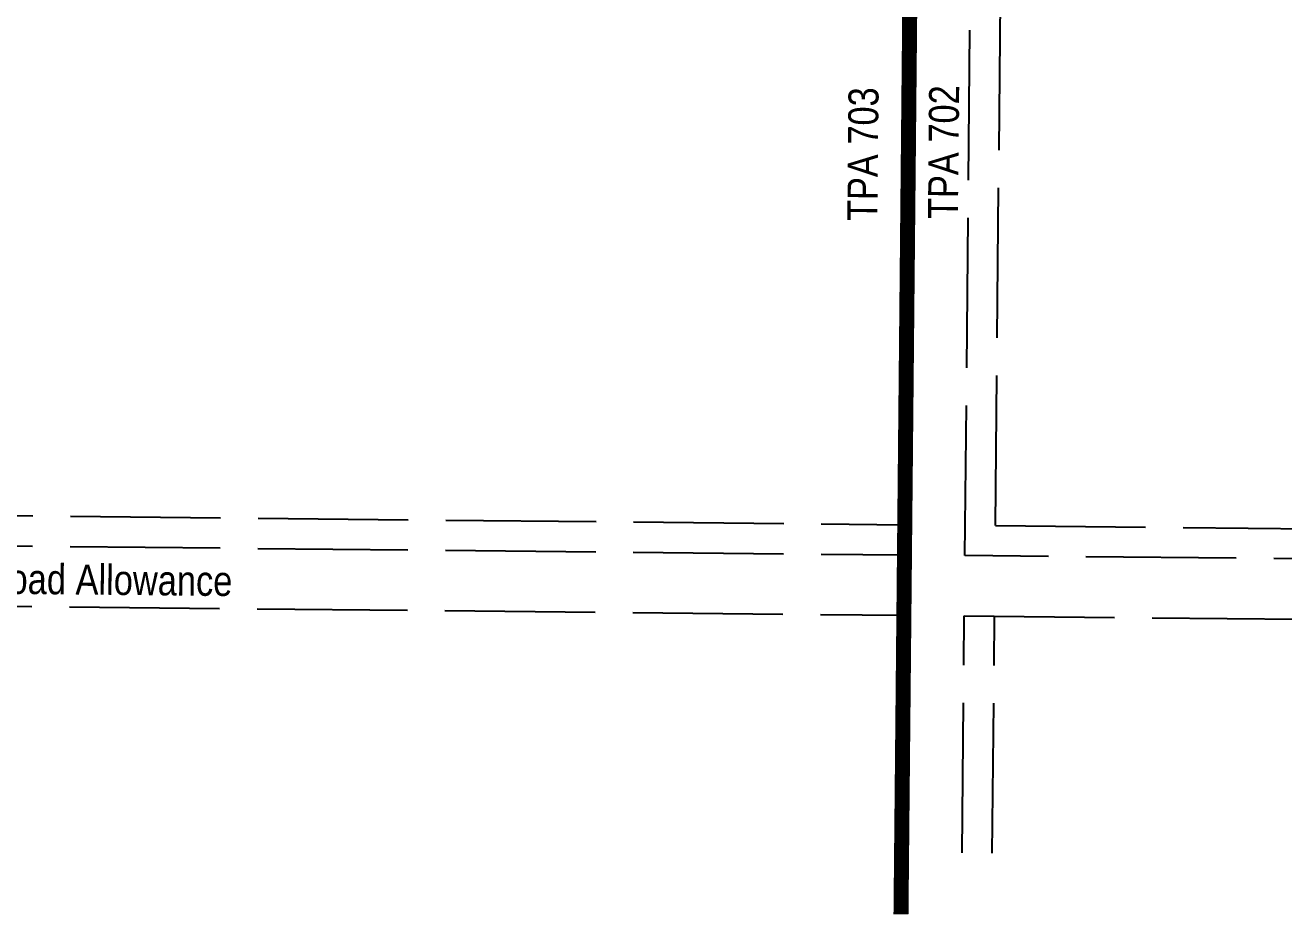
# Model space of a CAD drawing. Extents: x 454192 to 460119, y 6044068 to 6049303.
# Drawn here: x 455610.7 to 456029.7, y 6045895.4 to 6046194.1 of the extents above; entities that cross this region are included whole.
import ezdxf
from ezdxf.enums import TextEntityAlignment as Align

# ---------------------------------------------------------------- set-up
doc = ezdxf.new("R2010")
doc.units = 0
doc.header["$LTSCALE"] = 5
doc.linetypes.add('CENTERLINEX3', pattern=[5, 2.5, -1, 0.5, -1])
doc.linetypes.add('foc-UNSURVEYED', pattern=[12.5, 10, -2.5])
doc.layers.add('AS-TRAPPER BOUNDARY', color=7, linetype='CENTERLINEX3', true_color=0xb85c00, transparency=0.6)
doc.layers.add('AS-TRAPPER-T', color=7, linetype='Continuous', true_color=0xc26100)
doc.layers.add('L-ROAD-T', color=7, linetype='Continuous')
doc.layers.add('L-USEC', color=7, linetype='foc-UNSURVEYED')
doc.styles.add('80L', font='ARIALN.TTF', dxfattribs={"height": 10})

msp = doc.modelspace()

# ---------------------------------------------------------------- linework, layer by layer
at = {"layer": 'AS-TRAPPER BOUNDARY', "const_width": 5, "flags": 128}
msp.add_lwpolyline([(455902.291, 6045897.88), (455903.254, 6045997.49), (455911.233, 6046822.294), (455912.203, 6046922.53)], dxfattribs=at)
at = {"layer": 'L-USEC', "flags": 128}
for points in [[(455903.449, 6046017.606), (455907.341, 6046419.942), (455911.233, 6046822.294)], [(455923.564, 6046017.403), (455927.457, 6046419.747), (455931.349, 6046822.09)], [(455933.72, 6046027.372), (455937.515, 6046419.65), (455941.407, 6046821.989)], [(455902.491, 6045918.528), (455903.254, 6045997.49)], [(455922.607, 6045918.337), (455923.37, 6045997.287)], [(455932.665, 6045918.241), (455933.428, 6045997.198)]]:
    msp.add_lwpolyline(points, dxfattribs=at)
at = {"layer": 'L-USEC'}
for points in [[(455098.014, 6046035.795), (455500.786, 6046031.729), (455903.559, 6046027.663)], [(455097.912, 6046025.737), (455500.685, 6046021.671), (455903.457, 6046017.605)], [(455933.732, 6046027.359), (456326.445, 6046023.395), (456729.224, 6046019.329)], [(456729.122, 6046009.271), (456326.344, 6046013.337), (455923.564, 6046017.403)], [(455097.709, 6046005.621), (455500.482, 6046001.556), (455903.254, 6045997.49)], [(455923.37, 6045997.287), (456326.141, 6045993.222), (456728.919, 6045989.156)]]:
    msp.add_lwpolyline(points, dxfattribs=at)

# ---------------------------------------------------------------- texts
at = {"layer": 'AS-TRAPPER-T', "style": '80L'}
for s, p in [('TPA 703', (455894.401, 6046128.761)), ('TPA 702', (455921.243, 6046129.426))]:
    msp.add_text(s, height=9.9942, rotation=89.44539, dxfattribs=at).set_placement(p)
at = {"layer": 'L-ROAD-T', "style": '80L'}
msp.add_text('Theoretic Government Road Allowance', height=10, rotation=359.4216, dxfattribs=at).set_placement((455579.756, 6046009.897), align=Align.MIDDLE_CENTER)

doc.saveas('drawing.dxf')
